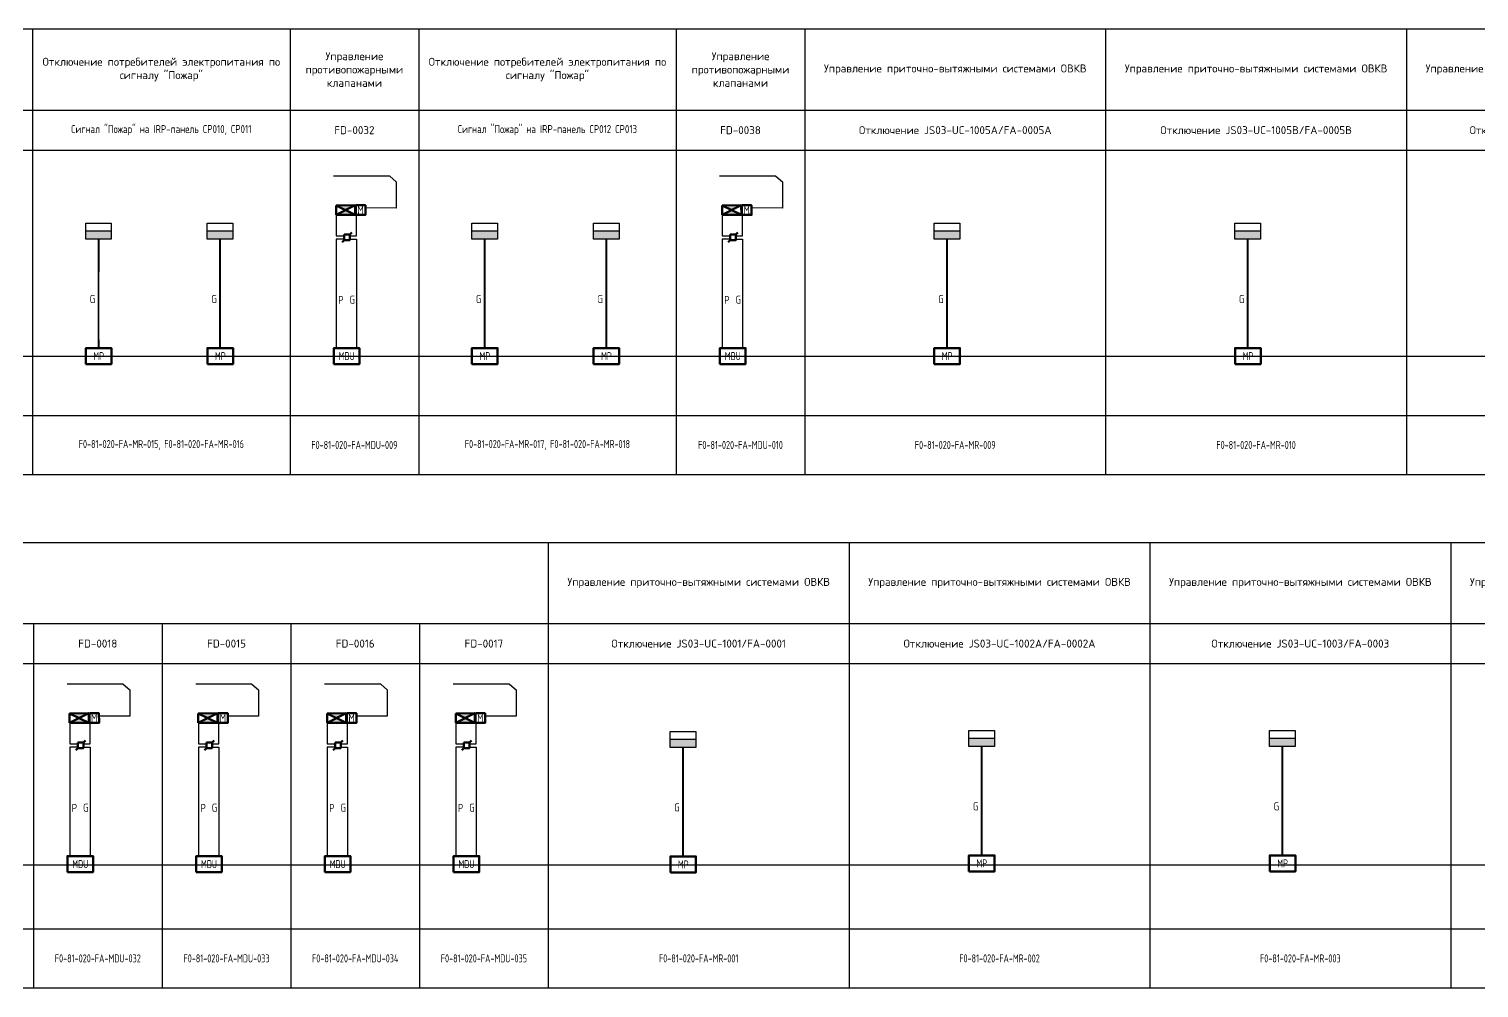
# Model space of a CAD drawing. Header units: millimetres. Extents: x 127230 to 906013, y -355313 to -209225.
# Drawn here: x 622697 to 668006, y -268161 to -238207 of the extents above; entities that cross this region are included whole.
import ezdxf
from ezdxf.enums import TextEntityAlignment as Align

# ---------------------------------------------------------------- set-up
doc = ezdxf.new("R2018")
doc.units = ezdxf.units.MM
doc.linetypes.add('Cплошная', pattern=[0])
for name, color, linetype, lineweight in [('14', 250, 'Continuous', 0), ('АТ_ПС_ИП_025', 1, 'Continuous', 25), ('АТ_ПС_ППКП_025', 5, 'Continuous', 25), ('АТ_ПС_Текст_025', 7, 'Continuous', 25), ('АТ_ПС_Трасса_100', 1, 'Continuous', 100)]:
    doc.layers.add(name, color=color, linetype=linetype, lineweight=lineweight)
doc.layers.add('ПС2', color=230, linetype='Continuous')
doc.styles.add('GLE_OASR_TextStyle', font='GOST2304A.ttf')
doc.styles.get("Standard").update_dxf_attribs({"font": 'gost_0.ttf'})
doc.styles.add('ГОСТ 2.304', font='CS_Gost2304.shx', dxfattribs={"width": 0.8})
doc.styles.add('Текст Т', font='isocpeur.ttf')

# ---------------------------------------------------------------- blocks, each defined once
blk = doc.blocks.new('*T90')
at = {"color": 7, "linetype": 'ByBlock', "transparency": 16777216}
for p, q in [((0, 0), (182448, 0)), ((0, 0), (0, -13917)), ((12084, 0), (12084, -13917)), ((16106, 0), (16106, -13917)), ((48279, 0), (48279, -3786)), ((56323, 0), (56323, -13917)), ((60344, 0), (60344, -13917)), ((68388, 0), (68388, -13917)), ((72409, 0), (72409, -13917)), ((81809, 0), (81809, -13917)), ((91209, 0), (91209, -13917)), ((100609, 0), (100609, -13917)), ((144848, 0), (144848, -13917)), ((154248, 0), (154248, -13917)), ((163648, 0), (163648, -13917)), ((173048, 0), (173048, -13917)), ((182448, 0), (182448, -13917)), ((0, -2533), (12084, -2533)), ((16106, -2533), (182448, -2533)), ((20128, -2533), (20128, -13917)), ((24149, -2533), (24149, -13917)), ((28171, -2533), (28171, -13917)), ((32193, -2533), (32193, -13917)), ((36214, -2533), (36214, -13917)), ((40236, -2533), (40236, -13917)), ((44258, -2533), (44258, -13917)), ((104631, -2533), (104631, -13917)), ((108653, -2533), (108653, -13917)), ((112674, -2533), (112674, -13917)), ((116696, -2533), (116696, -13917)), ((120718, -2533), (120718, -13917)), ((124739, -2533), (124739, -13917)), ((128761, -2533), (128761, -13917)), ((132783, -2533), (132783, -13917)), ((136804, -2533), (136804, -13917)), ((140826, -2533), (140826, -13917)), ((0, -3786), (48279, -3786)), ((56323, -3786), (60344, -3786)), ((68388, -3786), (182448, -3786)), ((0, -12069), (182448, -12069)), ((48279, -12069), (48279, -13917)), ((0, -13917), (182448, -13917))]:
    blk.add_line(p, q, dxfattribs=at)
at = {"color": 0, "linetype": 'ByBlock', "lineweight": -2, "transparency": 16777216}
for p, q in [((48279, -3786), (56323, -3786)), ((48279, -3786), (48279, -12069)), ((60344, -3786), (68388, -3786))]:
    blk.add_line(p, q, dxfattribs=at)
at = {"color": 7, "transparency": 16777216, "char_height": 250, "attachment_point": 5}
for s, insert, width, style in [('Отключение потребителей электропитания по сигналу "Пожар"', (52301, -1266), 8042.13, 'Текст Т'), ('Управление противопожарными клапанами', (58334, -1266), 4020.47, 'Текст Т'), ('Отключение потребителей электропитания по сигналу "Пожар"', (64366, -1266), 8042.13, 'Текст Т'), ('Управление противопожарными клапанами', (70399, -1266), 4020.47, 'Текст Т'), ('Управление противопожарными клапанами', (32193, -1266), 32172.13, 'Текст Т'), ('Управление приточно-вытяжными системами ОВКВ', (77109, -1266), 9398.8, 'Текст Т'), ('Управление приточно-вытяжными системами ОВКВ', (86509, -1266), 9398.8, 'Текст Т'), ('Управление приточно-вытяжными системами ОВКВ', (95909, -1266), 9398.8, 'Текст Т'), ('Управление противопожарными клапанами', (122729, -1266), 44237.13, 'Текст Т'), ('Управление приточно-вытяжными системами ОВКВ', (149548, -1266), 9398.8, 'Текст Т'), ('Управление приточно-вытяжными системами ОВКВ', (158948, -1266), 9398.8, 'Текст Т'), ('Управление приточно-вытяжными системами ОВКВ', (168348, -1266), 9398.8, 'Текст Т'), ('Управление приточно-вытяжными системами ОВКВ', (177748, -1266), 9398.8, 'Текст Т'), ('Аппаратная пом.137', (6042, -3160), 12083.14, 'Текст Т'), ('FD-0059', (18117, -3160), 4020.47, 'Текст Т'), ('FD-0027', (22139, -3160), 4020.47, 'Текст Т'), ('FD-0034', (26160, -3160), 4020.47, 'Текст Т'), ('FD-0028', (30182, -3160), 4020.47, 'Текст Т'), ('FD-0030', (34204, -3160), 4020.47, 'Текст Т'), ('FD-0062', (46269, -3160), 4020.47, 'Текст Т'), ('{\\fGOST type A|b0|i0|c204|p34;\\W1.001;\\C0;Сигнал "Пожар" на IRP-панель СР010, СР011}', (52301, -3160), 8042.13, 'Текст Т'), ('{\\fGOST type A|b0|i0|c204|p34;\\W1.001;\\C0;Сигнал "Пожар" на IRP-панель СР012 СР013}', (64366, -3160), 8042.13, 'Текст Т'), ('FD-0038', (70399, -3160), 4020.47, 'Текст Т'), ('Отключение JS03-UC-1005А/FA-0005А', (77109, -3160), 9398.8, 'Текст Т'), ('Отключение JS03-UC-1005В/FA-0005В', (86509, -3160), 9398.8, 'Текст Т'), ('Отключение JS03-UC-1010/FA-0010', (95909, -3160), 9398.8, 'Текст Т'), ('FD-0065', (106642, -3160), 4020.47, 'Текст Т'), ('FD-0029', (122729, -3160), 4020.47, 'Текст Т'), ('FD-0033', (126750, -3160), 4020.47, 'Текст Т'), ('FD-0046', (130772, -3160), 4020.47, 'Текст Т'), ('FD-0053', (134794, -3160), 4020.47, 'Текст Т'), ('FD-0054', (138815, -3160), 4020.47, 'Текст Т'), ('FD-0055', (142837, -3160), 4020.47, 'Текст Т'), ('Отключение JS03-UC-1004А/FA-0004А', (149548, -3160), 9398.8, 'Текст Т'), ('Отключение JS03-UC-1004В/FA-0004В', (158948, -3160), 9398.8, 'Текст Т'), ('Отключение JS03-UC-1009/FA-0009', (168348, -3160), 9398.8, 'Текст Т'), ('Отключение JS03-UC-1011/FA-0011', (177748, -3160), 9398.8, 'Текст Т'), ('F0-81-020-FA-SIB-001', (14095, -12993), 4020.47, 'ГОСТ 2.304'), ('F0-81-020-FA-MDU-001', (18117, -12993), 4020.47, 'ГОСТ 2.304'), ('F0-81-020-FA-MDU-002', (22139, -12993), 4020.47, 'ГОСТ 2.304'), ('F0-81-020-FA-MDU-003', (26160, -12993), 4020.47, 'ГОСТ 2.304'), ('F0-81-020-FA-MDU-004', (30182, -12993), 4020.47, 'ГОСТ 2.304'), ('F0-81-020-FA-MDU-005', (34204, -12993), 4020.47, 'ГОСТ 2.304'), ('F0-81-020-FA-MDU-006', (38225, -12993), 4020.47, 'ГОСТ 2.304'), ('F0-81-020-FA-MDU-007', (42247, -12993), 4020.47, 'ГОСТ 2.304'), ('F0-81-020-FA-MDU-008', (46269, -12993), 4020.47, 'ГОСТ 2.304'), ('F0-81-020-FA-MR-015, F0-81-020-FA-MR-016', (52301, -12993), 8042.13, 'ГОСТ 2.304'), ('F0-81-020-FA-MDU-009', (58334, -12993), 4020.47, 'ГОСТ 2.304'), ('F0-81-020-FA-MR-017, F0-81-020-FA-MR-018', (64366, -12993), 8042.13, 'ГОСТ 2.304'), ('F0-81-020-FA-MDU-010', (70399, -12993), 4020.47, 'ГОСТ 2.304'), ('F0-81-020-FA-MR-009', (77109, -12993), 9398.8, 'ГОСТ 2.304'), ('F0-81-020-FA-MR-010', (86509, -12993), 9398.8, 'ГОСТ 2.304'), ('F0-81-020-FA-MR-011', (95909, -12993), 9398.8, 'ГОСТ 2.304'), ('F0-81-020-FA-MDU-011', (102620, -12993), 4020.47, 'ГОСТ 2.304'), ('F0-81-020-FA-MDU-012', (106642, -12993), 4020.47, 'ГОСТ 2.304'), ('F0-81-020-FA-MDU-013', (110664, -12993), 4020.47, 'ГОСТ 2.304'), ('F0-81-020-FA-MDU-014', (114685, -12993), 4020.47, 'ГОСТ 2.304'), ('F0-81-020-FA-MDU-015', (118707, -12993), 4020.47, 'ГОСТ 2.304'), ('F0-81-020-FA-MDU-016', (122729, -12993), 4020.47, 'ГОСТ 2.304'), ('F0-81-020-FA-MDU-017', (126750, -12993), 4020.47, 'ГОСТ 2.304'), ('F0-81-020-FA-MDU-018', (130772, -12993), 4020.47, 'ГОСТ 2.304'), ('F0-81-020-FA-MDU-019', (134794, -12993), 4020.47, 'ГОСТ 2.304'), ('F0-81-020-FA-MDU-020', (138815, -12993), 4020.47, 'ГОСТ 2.304'), ('F0-81-020-FA-MDU-021', (142837, -12993), 4020.47, 'ГОСТ 2.304'), ('F0-81-020-FA-MR-005', (149548, -12993), 9398.8, 'ГОСТ 2.304'), ('F0-81-020-FA-MR-006', (158948, -12993), 9398.8, 'ГОСТ 2.304'), ('F0-81-020-FA-MR-007', (168348, -12993), 9398.8, 'ГОСТ 2.304'), ('F0-81-020-FA-MR-008', (177748, -12993), 9398.8, 'ГОСТ 2.304')]:
    blk.add_mtext(s, dxfattribs=dict(at, insert=insert, width=width, style=style))
at = {"color": 0, "transparency": 16777216, "char_height": 250, "attachment_point": 5}
for s, insert, width in [('Контроллер системы пожарной автоматики', (6042, -1266), 12083.14), ('{\\fISOCPEUR|b0|i0|c204|p34;\\T0.95;\\C7;Отключение систем ОВКВ}', (14095, -1893), 4020.47)]:
    blk.add_mtext(s, dxfattribs=dict(at, insert=insert, width=width))
at = {"transparency": 16777216, "char_height": 250, "width": 4020.47, "attachment_point": 5, "style": 'Текст Т'}
for s, insert in [('FD-0063', (38225, -3160)), ('FD-0060', (42247, -3160)), ('FD-0032', (58334, -3160)), ('FD-0037', (102620, -3160)), ('FD-0066', (110664, -3160)), ('FD-0079', (114685, -3160)), ('FD-0078', (118707, -3160))]:
    blk.add_mtext(s, dxfattribs=dict(at, insert=insert))
blk = doc.blocks.new('*U53')
at = {"color": 0, "lineweight": 30, "width": 1.001, "flags": 104}
blk.add_attdef('ТЕКСТ1', text='', height=2.5, dxfattribs=at).set_placement((0.55, 3.27), align=Align.TOP_LEFT)
at = {"color": 0, "lineweight": 0}
blk.add_wipeout([(0, 4.3), (16.02, 4.3), (16.02, 0), (0, 0)], dxfattribs=at)
blk = doc.blocks.new('*U54')
at = {"color": 0, "lineweight": 30, "width": 1.001, "flags": 104}
blk.add_attdef('ТЕКСТ1', text='', height=2.5, dxfattribs=at).set_placement((0.55, 3.27), align=Align.TOP_LEFT)
at = {"color": 0, "lineweight": 0}
blk.add_wipeout([(0, 4.3), (21.07, 4.3), (21.07, 0), (0, 0)], dxfattribs=at)
blk = doc.blocks.new('*U49')
at = {"linetype": 'Continuous', "lineweight": 25}
blk.add_wipeout([(-1.5, -1.5), (-1.5, 1.5), (1.5, 1.5), (1.5, -1.5)], dxfattribs=at)
at = {"color": 0, "linetype": 'Continuous', "lineweight": -2}
for p, q in [((1.5, 1.5), (2.63, 2.63)), ((-1.5, -1.5), (-2.63, -2.63))]:
    blk.add_line(p, q, dxfattribs=at)
blk.add_lwpolyline([(-1.5, 1.5), (1.5, 1.5), (1.5, -1.5), (-1.5, -1.5)], close=True, dxfattribs=at)
blk = doc.blocks.new('*U52')
at = {"linetype": 'Continuous', "lineweight": -2}
h = blk.add_hatch(color=0, dxfattribs=at)
h.dxf.hatch_style = 1
h.paths.add_polyline_path([(-6, 2.97), (-2.98, 1.48), (0, 2.97)])
h.paths.add_polyline_path([(-2.98, 1.48), (-6, -0.03), (0, -0.03), (0, 0)])
at = {"color": 0, "linetype": 'Continuous', "lineweight": -2}
for p, q in [((-6, -0.03), (-6, 2.97)), ((0, 2.97), (-6, 2.97)), ((-6, 2.97), (0, 0)), ((-6, -0.03), (0, 2.97)), ((0, -0.03), (0, 2.97)), ((0, 1.47), (0.18, 1.47)), ((-6, -0.03), (0, -0.03))]:
    blk.add_line(p, q, dxfattribs=at)
blk.add_lwpolyline([(0.18, 2.97), (3.18, 2.97), (3.18, -0.03), (0.18, -0.03)], close=True, dxfattribs=at)
at = {"color": 0, "linetype": 'Continuous', "lineweight": -2, "style": 'GLE_OASR_TextStyle'}
blk.add_text('М', height=2.5, dxfattribs=at).set_placement((1.68, 1.47), align=Align.MIDDLE_CENTER)
blk = doc.blocks.new('*U51')
at = {"color": 0, "linetype": 'Continuous', "lineweight": -2}
blk.add_lwpolyline([(-8, -0.03), (0, -0.03), (0, 4.97), (-8, 4.97)], close=True, dxfattribs=at)
at = {"color": 0, "linetype": 'Continuous', "lineweight": -2, "style": 'ГОСТ 2.304', "width": 0.8, "flags": 4}
blk.add_attdef('НАДПИСЬ', text='', height=2.5, dxfattribs=at).set_placement((-4, 2.47), align=Align.MIDDLE_CENTER)
blk = doc.blocks.new('*U50')
at = {"color": 0, "lineweight": 0}
blk.add_wipeout([(-2.08, 6.13), (-19.65, 6.12), (-19.65, 1.83), (-2.08, 1.83)], dxfattribs=at)
at = {"color": 0, "linetype": 'Cплошная', "lineweight": 25}
for q in [(-19.65, 1.83), (0, 0)]:
    blk.add_line((-2.08, 1.83), q, dxfattribs=at)
at = {"color": 0, "lineweight": 30, "flags": 104}
blk.add_attdef('ТЕКСТ1', text='', height=2.5, dxfattribs=at).set_placement((-2.99, 5.1), align=Align.TOP_RIGHT)
blk = doc.blocks.new('*U59')
at = {"color": 0, "linetype": 'Continuous', "lineweight": -2}
blk.add_lwpolyline([(-8, -0.03), (0, -0.03), (0, 4.97), (-8, 4.97)], close=True, dxfattribs=at)
at = {"color": 0, "linetype": 'Continuous', "lineweight": -2, "style": 'ГОСТ 2.304', "width": 0.8, "flags": 4}
blk.add_attdef('НАДПИСЬ', text='', height=2.5, dxfattribs=at).set_placement((-4, 2.47), align=Align.MIDDLE_CENTER)
blk = doc.blocks.new('*U61')
at = {"linetype": 'Continuous', "lineweight": -2, "ltscale": 100}
h = blk.add_hatch(color=0, dxfattribs=at)
h.dxf.hatch_style = 1
h.paths.add_polyline_path([(0, 0), (0, 2.5), (-8, 2.5), (-8, 0)])
at = {"color": 0, "linetype": 'Continuous', "lineweight": -2, "ltscale": 100}
blk.add_line((0, 2.5), (-8, 2.5), dxfattribs=at)
at = {"color": 0, "linetype": 'Continuous', "lineweight": -2}
blk.add_lwpolyline([(-8, 0), (-8, 5), (0, 5), (0, 0)], close=True, dxfattribs=at)
blk = doc.blocks.new('*T92')
at = {"color": 7, "linetype": 'ByBlock', "transparency": 16777216}
for p, q in [((0, 0), (178407, 0)), ((0, 0), (0, -13917)), ((60325, 0), (60325, -13917)), ((69725, 0), (69725, -13917)), ((79125, 0), (79125, -13917)), ((88525, 0), (88525, -13917)), ((97925, 0), (97925, -13917)), ((143520, 0), (143520, -13917)), ((151563, 0), (151563, -13917)), ((160963, 0), (160963, -13917)), ((170363, 0), (170363, -13917)), ((178407, 0), (178407, -13917)), ((0, -2533), (178407, -2533)), ((4022, -2533), (4022, -13917)), ((8043, -2533), (8043, -13917)), ((12065, -2533), (12065, -13917)), ((16087, -2533), (16087, -13917)), ((20108, -2533), (20108, -13917)), ((24130, -2533), (24130, -13917)), ((28152, -2533), (28152, -13917)), ((32173, -2533), (32173, -13917)), ((36195, -2533), (36195, -13917)), ((40217, -2533), (40217, -13917)), ((44238, -2533), (44238, -13917)), ((48260, -2533), (48260, -13917)), ((52282, -2533), (52282, -13917)), ((56303, -2533), (56303, -13917)), ((101947, -2533), (101947, -13917)), ((105968, -2533), (105968, -13917)), ((109990, -2533), (109990, -13917)), ((114012, -2533), (114012, -13917)), ((118033, -2533), (118033, -13917)), ((122055, -2533), (122055, -13917)), ((126077, -2533), (126077, -13917)), ((130098, -2533), (130098, -13917)), ((134120, -2533), (134120, -13917)), ((147542, -2533), (147542, -13917)), ((174385, -2533), (174385, -13917)), ((0, -3786), (178407, -3786)), ((0, -12069), (178407, -12069)), ((0, -13917), (178407, -13917))]:
    blk.add_line(p, q, dxfattribs=at)
at = {"color": 0, "linetype": 'ByBlock', "lineweight": -2, "transparency": 16777216}
blk.add_line((134120, 0), (134120, -2533), dxfattribs=at)
at = {"color": 7, "transparency": 16777216, "char_height": 250, "attachment_point": 5}
for s, insert, width, style in [('Управление противопожарными клапанами', (30162, -1266), 60323.8, 'Текст Т'), ('Управление приточно-вытяжными системами ОВКВ', (65025, -1266), 9398.8, 'Текст Т'), ('Управление приточно-вытяжными системами ОВКВ', (74425, -1266), 9398.8, 'Текст Т'), ('Управление приточно-вытяжными системами ОВКВ', (83825, -1266), 9398.8, 'Текст Т'), ('Управление приточно-вытяжными системами ОВКВ', (93225, -1266), 9398.8, 'Текст Т'), ('Управление приточно-вытяжными системами ОВКВ', (138820, -1266), 9398.8, 'Текст Т'), ('Управление приточно-вытяжными системами ОВКВ', (156263, -1266), 9398.8, 'Текст Т'), ('Управление приточно-вытяжными системами ОВКВ', (165663, -1266), 9398.8, 'Текст Т'), ('FD-0048', (2011, -3160), 4020.47, 'Текст Т'), ('FD-0049', (6032, -3160), 4020.47, 'Текст Т'), ('FD-0044', (10054, -3160), 4020.47, 'Текст Т'), ('FD-0051', (14076, -3160), 4020.47, 'Текст Т'), ('FD-0052', (18097, -3160), 4020.47, 'Текст Т'), ('FD-0042', (22119, -3160), 4020.47, 'Текст Т'), ('FD-0043', (26141, -3160), 4020.47, 'Текст Т'), ('FD-0011', (30162, -3160), 4020.47, 'Текст Т'), ('FD-0007', (34184, -3160), 4020.47, 'Текст Т'), ('FD-0009', (38206, -3160), 4020.47, 'Текст Т'), ('FD-0010', (42227, -3160), 4020.47, 'Текст Т'), ('FD-0018', (46249, -3160), 4020.47, 'Текст Т'), ('FD-0015', (50271, -3160), 4020.47, 'Текст Т'), ('FD-0016', (54292, -3160), 4020.47, 'Текст Т'), ('FD-0017', (58314, -3160), 4020.47, 'Текст Т'), ('Отключение JS03-UC-1001/FA-0001', (65025, -3160), 9398.8, 'Текст Т'), ('Отключение JS03-UC-1002А/FA-0002А', (74425, -3160), 9398.8, 'Текст Т'), ('Отключение JS03-UC-1003/FA-0003', (83825, -3160), 9398.8, 'Текст Т'), ('Отключение JS03-UC-1007/FA-0007', (93225, -3160), 9398.8, 'Текст Т'), ('FD-0019', (99936, -3160), 4020.47, 'Текст Т'), ('FD-0020', (103957, -3160), 4020.47, 'Текст Т'), ('FD-0021', (107979, -3160), 4020.47, 'Текст Т'), ('FD-0002', (112001, -3160), 4020.47, 'Текст Т'), ('FD-0005', (116022, -3160), 4020.47, 'Текст Т'), ('FD-0017', (120044, -3160), 4020.47, 'Текст Т'), ('FD-0056', (124066, -3160), 4020.47, 'Текст Т'), ('FD-0067', (128087, -3160), 4020.47, 'Текст Т'), ('FD-0006', (132109, -3160), 4020.47, 'Текст Т'), ('Отключение JS03-UC-1012/FA-0012', (138820, -3160), 9398.8, 'Текст Т'), ('FD-0013', (145531, -3160), 4020.47, 'Текст Т'), ('FD-0072', (149552, -3160), 4020.47, 'Текст Т'), ('Отключение JS03-UC-1006/FA-0002В', (156263, -3160), 9398.8, 'Текст Т'), ('Отключение JS03-UC-1008/FA-0008', (165663, -3160), 9398.8, 'Текст Т'), ('FD-0014', (172374, -3160), 4020.47, 'Текст Т'), ('FD-0012', (176396, -3160), 4020.47, 'Текст Т'), ('F0-81-020-FA-MDU-022', (2011, -12993), 4020.47, 'ГОСТ 2.304'), ('F0-81-020-FA-MDU-023', (6032, -12993), 4020.47, 'ГОСТ 2.304'), ('F0-81-020-FA-MDU-024', (10054, -12993), 4020.47, 'ГОСТ 2.304'), ('F0-81-020-FA-MDU-025', (14076, -12993), 4020.47, 'ГОСТ 2.304'), ('F0-81-020-FA-MDU-026', (18097, -12993), 4020.47, 'ГОСТ 2.304'), ('F0-81-020-FA-MDU-027', (22119, -12993), 4020.47, 'ГОСТ 2.304'), ('F0-81-020-FA-MDU-028', (26141, -12993), 4020.47, 'ГОСТ 2.304'), ('F0-81-020-FA-MDU-049', (30162, -12993), 4020.47, 'ГОСТ 2.304'), ('F0-81-020-FA-MDU-029', (34184, -12993), 4020.47, 'ГОСТ 2.304'), ('F0-81-020-FA-MDU-030', (38206, -12993), 4020.47, 'ГОСТ 2.304'), ('F0-81-020-FA-MDU-031', (42227, -12993), 4020.47, 'ГОСТ 2.304'), ('F0-81-020-FA-MDU-032', (46249, -12993), 4020.47, 'ГОСТ 2.304'), ('F0-81-020-FA-MDU-033', (50271, -12993), 4020.47, 'ГОСТ 2.304'), ('F0-81-020-FA-MDU-034', (54292, -12993), 4020.47, 'ГОСТ 2.304'), ('F0-81-020-FA-MDU-035', (58314, -12993), 4020.47, 'ГОСТ 2.304'), ('F0-81-020-FA-MR-001', (65025, -12993), 9398.8, 'ГОСТ 2.304'), ('F0-81-020-FA-MR-002', (74425, -12993), 9398.8, 'ГОСТ 2.304'), ('F0-81-020-FA-MR-003', (83825, -12993), 9398.8, 'ГОСТ 2.304'), ('F0-81-020-FA-MR-004', (93225, -12993), 9398.8, 'ГОСТ 2.304'), ('F0-81-020-FA-MDU-036', (99936, -12993), 4020.47, 'ГОСТ 2.304'), ('F0-81-020-FA-MDU-037', (103957, -12993), 4020.47, 'ГОСТ 2.304'), ('F0-81-020-FA-MDU-038', (107979, -12993), 4020.47, 'ГОСТ 2.304'), ('F0-81-020-FA-MDU-039', (112001, -12993), 4020.47, 'ГОСТ 2.304'), ('F0-81-020-FA-MDU-040', (116022, -12993), 4020.47, 'ГОСТ 2.304'), ('F0-81-020-FA-MDU-041', (120044, -12993), 4020.47, 'ГОСТ 2.304'), ('F0-81-020-FA-MDU-042', (124066, -12993), 4020.47, 'ГОСТ 2.304'), ('F0-81-020-FA-MDU-043', (128087, -12993), 4020.47, 'ГОСТ 2.304'), ('F0-81-020-FA-MDU-044', (132109, -12993), 4020.47, 'ГОСТ 2.304'), ('F0-81-020-FA-MR-014', (138820, -12993), 9398.8, 'ГОСТ 2.304'), ('F0-81-020-FA-MDU-045', (145531, -12993), 4020.47, 'ГОСТ 2.304'), ('F0-81-020-FA-MDU-046', (149552, -12993), 4020.47, 'ГОСТ 2.304'), ('F0-81-020-FA-MR-012', (156263, -12993), 9398.8, 'ГОСТ 2.304'), ('F0-81-020-FA-MR-013', (165663, -12993), 9398.8, 'ГОСТ 2.304'), ('F0-81-020-FA-MDU-047', (172374, -12993), 4020.47, 'ГОСТ 2.304'), ('F0-81-020-FA-MDU-048', (176396, -12993), 4020.47, 'ГОСТ 2.304')]:
    blk.add_mtext(s, dxfattribs=dict(at, insert=insert, width=width, style=style))
at = {"color": 0, "transparency": 16777216, "char_height": 250, "attachment_point": 5, "style": 'Текст Т'}
for insert, width in [((116022, -1266), 36193.8), ((147542, -1266), 8042.13), ((174385, -1266), 8042.13)]:
    blk.add_mtext('{\\C7;Управление противопожарными клапанами}', dxfattribs=dict(at, insert=insert, width=width))

msp = doc.modelspace()

# ---------------------------------------------------------------- linework, layer by layer
at = {"layer": '14', "color": 6, "lineweight": 25}
for points in [[(632295, -244015), (632295, -244665), (632547, -244665)], [(644360, -244015), (644360, -244665), (644612, -244665)], [(623971, -259884), (623971, -260534), (624223, -260534)], [(627993, -259884), (627993, -260534), (628245, -260534)], [(632014, -259884), (632014, -260534), (632266, -260534)], [(636036, -259884), (636036, -260534), (636288, -260534)]]:
    msp.add_lwpolyline(points, dxfattribs=at)
at = {"layer": 'АТ_ПС_Трасса_100', "color": 92, "lineweight": 25, "ltscale": 100}
for points in [[(632720, -244665), (632928, -244665), (632928, -244016)], [(644785, -244665), (644993, -244665), (644993, -244016)], [(632720, -244772), (632928, -244772), (632928, -248174)], [(644785, -244772), (644993, -244772), (644993, -248174)], [(624396, -260534), (624604, -260534), (624604, -259885)], [(628417, -260534), (628625, -260534), (628625, -259885)], [(632439, -260534), (632647, -260534), (632647, -259885)], [(636461, -260534), (636669, -260534), (636669, -259885)], [(624396, -260640), (624604, -260640), (624604, -264042)], [(628417, -260640), (628625, -260640), (628625, -264042)], [(632439, -260640), (632647, -260640), (632647, -264042)], [(636461, -260640), (636669, -260640), (636669, -264042)]]:
    msp.add_lwpolyline(points, dxfattribs=at)
at = {"layer": 'АТ_ПС_Трасса_100', "color": 6, "lineweight": 25, "ltscale": 100}
for points in [[(632547, -244772), (632295, -244772), (632295, -248174)], [(644612, -244772), (644360, -244772), (644360, -248174)], [(624223, -260640), (623971, -260640), (623971, -264042)], [(628245, -260640), (627993, -260640), (627993, -264042)], [(632266, -260640), (632014, -260640), (632014, -264042)], [(636288, -260640), (636036, -260640), (636036, -264042)]]:
    msp.add_lwpolyline(points, dxfattribs=at)

# ---------------------------------------------------------------- block references
for name, p in [('*T90', (574531, -238207)), ('*T92', (578598, -254244))]:
    msp.add_blockref(name, p)
at = {"layer": 'ПС2', "color": 5, "lineweight": 50, "transparency": 33554687, "xscale": 100, "yscale": 100, "zscale": 100, "rotation": 0.1250381865928775}
for p in [(632891, -244011), (644956, -244011), (624567, -259879), (628588, -259879), (632610, -259879), (636632, -259879)]:
    msp.add_blockref('*U52', p, dxfattribs=at)

# ---------------------------------------------------------------- texts
at = {"layer": 'АТ_ПС_Текст_025', "char_height": 250, "attachment_point": 5, "style": 'GLE_OASR_TextStyle'}
for s, insert in [('G', (624681, -246642)), ('G', (628481, -246642)), ('P', (632441, -246669)), ('G', (632797, -246661)), ('G', (636746, -246642)), ('G', (640546, -246642)), ('P', (644506, -246669)), ('G', (644862, -246661)), ('G', (651192, -246642)), ('G', (660592, -246642)), ('P', (624117, -262538)), ('G', (624473, -262529)), ('P', (628139, -262538)), ('G', (628494, -262529)), ('P', (632161, -262538)), ('G', (632516, -262529)), ('P', (636182, -262538)), ('G', (636538, -262529)), ('G', (642946, -262520)), ('G', (652275, -262487)), ('G', (661675, -262487))]:
    msp.add_mtext_dynamic_manual_height_columns(s, width=1237.88, gutter_width=12.5, heights=[0], dxfattribs=dict(at, insert=insert))

# ---------------------------------------------------------------- next in the draw order: block references
at = {"layer": 'АТ_ПС_Текст_025', "linetype": 'Continuous'}
ref = msp.add_blockref('*U50', (634175, -242983), dxfattribs=dict(at, xscale=100, yscale=100, zscale=100))
lines = msp.add_mtext('230 В AC*** ', dxfattribs={"layer": '0', "color": 0, "insert": (633876, -242473), "char_height": 2.5, "attachment_point": 1})
ref.add_attrib('ТЕКСТ1', '', (633876, -242473), dxfattribs={"flags": 104}).embed_mtext(lines)
ref = msp.add_blockref('*U50', (646240, -242983), dxfattribs=dict(at, xscale=100, yscale=100, zscale=100))
lines = msp.add_mtext('230 В AC*** ', dxfattribs={"layer": '0', "color": 0, "insert": (645941, -242473), "char_height": 2.5, "attachment_point": 1})
ref.add_attrib('ТЕКСТ1', '', (645941, -242473), dxfattribs={"flags": 104}).embed_mtext(lines)
at = {"layer": 'АТ_ПС_Текст_025', "transparency": 33554636}
ref = msp.add_blockref('*U53', (632986, -244840), dxfattribs=dict(at, xscale=99.99980000000001, yscale=99.99980000000001, zscale=99.99980000000001))
lines = msp.add_mtext('\\W1.0010;*FA-XK-009', dxfattribs={"layer": '0', "color": 0, "insert": (633041, -244513), "char_height": 2.5, "attachment_point": 1})
ref.add_attrib('ТЕКСТ1', '', (633041, -244513), dxfattribs={"flags": 104}).embed_mtext(lines)
ref = msp.add_blockref('*U53', (645051, -244840), dxfattribs=dict(at, xscale=99.99980000000001, yscale=99.99980000000001, zscale=99.99980000000001))
lines = msp.add_mtext('\\W1.0010;*FA-XK-010', dxfattribs={"layer": '0', "color": 0, "insert": (645106, -244513), "char_height": 2.5, "attachment_point": 1})
ref.add_attrib('ТЕКСТ1', '', (645106, -244513), dxfattribs={"flags": 104}).embed_mtext(lines)
at = {"layer": 'АТ_ПС_Текст_025', "transparency": 33554636, "xscale": 99.99980000000001, "yscale": 99.99980000000001, "zscale": 99.99980000000001, "rotation": 90.0000000004073}
for p in [(632179, -247403), (633445, -247403), (644244, -247403), (645510, -247403), (623855, -263271), (625121, -263271), (627877, -263271), (629142, -263271), (631899, -263271), (633164, -263271), (635920, -263271), (637186, -263271)]:
    msp.add_blockref('*U54', p, dxfattribs=at)
at = {"layer": 'АТ_ПС_Текст_025', "linetype": 'Continuous'}
ref = msp.add_blockref('*U50', (625851, -258852), dxfattribs=dict(at, xscale=100, yscale=100, zscale=100))
lines = msp.add_mtext('230 В AC*** ', dxfattribs={"layer": '0', "color": 0, "insert": (625552, -258342), "char_height": 2.5, "attachment_point": 1})
ref.add_attrib('ТЕКСТ1', '', (625552, -258342), dxfattribs={"flags": 104}).embed_mtext(lines)
ref = msp.add_blockref('*U50', (629873, -258852), dxfattribs=dict(at, xscale=100, yscale=100, zscale=100))
lines = msp.add_mtext('230 В AC*** ', dxfattribs={"layer": '0', "color": 0, "insert": (629574, -258342), "char_height": 2.5, "attachment_point": 1})
ref.add_attrib('ТЕКСТ1', '', (629574, -258342), dxfattribs={"flags": 104}).embed_mtext(lines)
ref = msp.add_blockref('*U50', (633894, -258852), dxfattribs=dict(at, xscale=100, yscale=100, zscale=100))
lines = msp.add_mtext('230 В AC*** ', dxfattribs={"layer": '0', "color": 0, "insert": (633595, -258342), "char_height": 2.5, "attachment_point": 1})
ref.add_attrib('ТЕКСТ1', '', (633595, -258342), dxfattribs={"flags": 104}).embed_mtext(lines)
ref = msp.add_blockref('*U50', (637916, -258852), dxfattribs=dict(at, xscale=100, yscale=100, zscale=100))
lines = msp.add_mtext('230 В AC*** ', dxfattribs={"layer": '0', "color": 0, "insert": (637617, -258342), "char_height": 2.5, "attachment_point": 1})
ref.add_attrib('ТЕКСТ1', '', (637617, -258342), dxfattribs={"flags": 104}).embed_mtext(lines)
at = {"layer": 'АТ_ПС_Текст_025', "transparency": 33554636}
ref = msp.add_blockref('*U53', (624662, -260709), dxfattribs=dict(at, xscale=99.99980000000001, yscale=99.99980000000001, zscale=99.99980000000001))
lines = msp.add_mtext('\\W1.0010;*FA-XK-032', dxfattribs={"layer": '0', "color": 0, "insert": (624717, -260381), "char_height": 2.5, "attachment_point": 1})
ref.add_attrib('ТЕКСТ1', '', (624717, -260381), dxfattribs={"flags": 104}).embed_mtext(lines)
ref = msp.add_blockref('*U53', (628684, -260709), dxfattribs=dict(at, xscale=99.99980000000001, yscale=99.99980000000001, zscale=99.99980000000001))
lines = msp.add_mtext('\\W1.0010;*FA-XK-033', dxfattribs={"layer": '0', "color": 0, "insert": (628738, -260381), "char_height": 2.5, "attachment_point": 1})
ref.add_attrib('ТЕКСТ1', '', (628738, -260381), dxfattribs={"flags": 104}).embed_mtext(lines)
ref = msp.add_blockref('*U53', (632706, -260709), dxfattribs=dict(at, xscale=99.99980000000001, yscale=99.99980000000001, zscale=99.99980000000001))
lines = msp.add_mtext('\\W1.0010;*FA-XK-034', dxfattribs={"layer": '0', "color": 0, "insert": (632760, -260381), "char_height": 2.5, "attachment_point": 1})
ref.add_attrib('ТЕКСТ1', '', (632760, -260381), dxfattribs={"flags": 104}).embed_mtext(lines)
ref = msp.add_blockref('*U53', (636727, -260709), dxfattribs=dict(at, xscale=99.99980000000001, yscale=99.99980000000001, zscale=99.99980000000001))
lines = msp.add_mtext('\\W1.0010;*FA-XK-035', dxfattribs={"layer": '0', "color": 0, "insert": (636782, -260381), "char_height": 2.5, "attachment_point": 1})
ref.add_attrib('ТЕКСТ1', '', (636782, -260381), dxfattribs={"flags": 104}).embed_mtext(lines)

# ---------------------------------------------------------------- next in the draw order: wipeouts: each hides what was drawn before it
at = {"lineweight": 25}
for points in [[(624474, -248174), (625274, -248174), (625274, -248674), (624474, -248674)], [(628274, -248174), (629074, -248174), (629074, -248674), (628274, -248674)], [(632224, -248174), (633024, -248174), (633024, -248674), (632224, -248674)], [(636539, -248174), (637339, -248174), (637339, -248674), (636539, -248674)], [(640339, -248174), (641139, -248174), (641139, -248674), (640339, -248674)], [(644289, -248174), (645089, -248174), (645089, -248674), (644289, -248674)], [(650985, -248174), (651785, -248174), (651785, -248674), (650985, -248674)], [(660385, -248174), (661185, -248174), (661185, -248674), (660385, -248674)], [(623900, -264042), (624700, -264042), (624700, -264542), (623900, -264542)], [(627922, -264042), (628722, -264042), (628722, -264542), (627922, -264542)], [(631943, -264042), (632743, -264042), (632743, -264542), (631943, -264542)], [(635965, -264042), (636765, -264042), (636765, -264542), (635965, -264542)], [(642740, -264052), (643540, -264052), (643540, -264552), (642740, -264552)], [(652068, -264019), (652868, -264019), (652868, -264519), (652068, -264519)], [(661468, -264019), (662268, -264019), (662268, -264519), (661468, -264519)]]:
    msp.add_wipeout(points, dxfattribs=at).dxf.layer = 'АТ_ПС_Трасса_100'

# ---------------------------------------------------------------- next in the draw order: linework, layer by layer
at = {"layer": '14', "color": 6, "lineweight": 25}
for points in [[(634175, -242983), (634175, -243802), (633208, -243797)], [(646240, -242983), (646240, -243802), (645273, -243797)], [(625851, -258852), (625851, -259671), (624884, -259666)], [(629873, -258852), (629873, -259671), (628906, -259666)], [(633894, -258852), (633894, -259671), (632928, -259666)], [(637916, -258852), (637916, -259671), (636949, -259666)]]:
    msp.add_lwpolyline(points, dxfattribs=at)
at = {"layer": 'АТ_ПС_Трасса_100', "color": 3, "linetype": 'Cплошная', "lineweight": 40, "transparency": 33554687}
for points in [[(624874, -248174), (624874, -244772)], [(628674, -248174), (628674, -244772)], [(636939, -248174), (636939, -244772)], [(640739, -248174), (640739, -244772)], [(651385, -248174), (651385, -244772)], [(660785, -248174), (660785, -244772)], [(643140, -264052), (643140, -260650)], [(652468, -264019), (652468, -260618)], [(661868, -264019), (661868, -260618)]]:
    msp.add_lwpolyline(points, dxfattribs=at)

# ---------------------------------------------------------------- next in the draw order: block references
at = {"layer": 'АТ_ПС_ИП_025', "lineweight": 50, "xscale": 57.51779866433964, "yscale": 57.51779866433964, "zscale": 57.51779866433964}
for p in [(632633, -244714), (644698, -244714), (624309, -260583), (628331, -260583), (632353, -260583), (636374, -260583)]:
    msp.add_blockref('*U49', p, dxfattribs=at)
at = {"layer": 'АТ_ПС_ИП_025', "lineweight": 50, "transparency": 33554687}
ref = msp.add_blockref('*U59', (625274, -248670), dxfattribs=dict(at, xscale=100, yscale=100, zscale=100))
ref.add_attrib('НАДПИСЬ', 'МР', dxfattribs={"layer": '0', "color": 0, "linetype": 'Continuous', "lineweight": -2, "height": 250, "style": 'ГОСТ 2.304', "width": 0.8}).set_placement((624874, -248424), align=Align.MIDDLE_CENTER)
ref = msp.add_blockref('*U59', (629073, -248670), dxfattribs=dict(at, xscale=100, yscale=100, zscale=100))
ref.add_attrib('НАДПИСЬ', 'МР', dxfattribs={"layer": '0', "color": 0, "linetype": 'Continuous', "lineweight": -2, "height": 250, "style": 'ГОСТ 2.304', "width": 0.8}).set_placement((628674, -248424), align=Align.MIDDLE_CENTER)
ref = msp.add_blockref('*U59', (637339, -248670), dxfattribs=dict(at, xscale=100, yscale=100, zscale=100))
ref.add_attrib('НАДПИСЬ', 'МР', dxfattribs={"layer": '0', "color": 0, "linetype": 'Continuous', "lineweight": -2, "height": 250, "style": 'ГОСТ 2.304', "width": 0.8}).set_placement((636939, -248424), align=Align.MIDDLE_CENTER)
ref = msp.add_blockref('*U59', (641138, -248670), dxfattribs=dict(at, xscale=100, yscale=100, zscale=100))
ref.add_attrib('НАДПИСЬ', 'МР', dxfattribs={"layer": '0', "color": 0, "linetype": 'Continuous', "lineweight": -2, "height": 250, "style": 'ГОСТ 2.304', "width": 0.8}).set_placement((640739, -248424), align=Align.MIDDLE_CENTER)
ref = msp.add_blockref('*U59', (651785, -248670), dxfattribs=dict(at, xscale=100, yscale=100, zscale=100))
ref.add_attrib('НАДПИСЬ', 'МР', dxfattribs={"layer": '0', "color": 0, "linetype": 'Continuous', "lineweight": -2, "height": 250, "style": 'ГОСТ 2.304', "width": 0.8}).set_placement((651385, -248424), align=Align.MIDDLE_CENTER)
ref = msp.add_blockref('*U59', (661185, -248670), dxfattribs=dict(at, xscale=100, yscale=100, zscale=100))
ref.add_attrib('НАДПИСЬ', 'МР', dxfattribs={"layer": '0', "color": 0, "linetype": 'Continuous', "lineweight": -2, "height": 250, "style": 'ГОСТ 2.304', "width": 0.8}).set_placement((660785, -248424), align=Align.MIDDLE_CENTER)
ref = msp.add_blockref('*U59', (643539, -264549), dxfattribs=dict(at, xscale=100, yscale=100, zscale=100))
ref.add_attrib('НАДПИСЬ', 'МР', dxfattribs={"layer": '0', "color": 0, "linetype": 'Continuous', "lineweight": -2, "height": 250, "style": 'ГОСТ 2.304', "width": 0.8}).set_placement((643140, -264302), align=Align.MIDDLE_CENTER)
ref = msp.add_blockref('*U59', (652868, -264516), dxfattribs=dict(at, xscale=100, yscale=100, zscale=100))
ref.add_attrib('НАДПИСЬ', 'МР', dxfattribs={"layer": '0', "color": 0, "linetype": 'Continuous', "lineweight": -2, "height": 250, "style": 'ГОСТ 2.304', "width": 0.8}).set_placement((652468, -264269), align=Align.MIDDLE_CENTER)
ref = msp.add_blockref('*U59', (662268, -264516), dxfattribs=dict(at, xscale=100, yscale=100, zscale=100))
ref.add_attrib('НАДПИСЬ', 'МР', dxfattribs={"layer": '0', "color": 0, "linetype": 'Continuous', "lineweight": -2, "height": 250, "style": 'ГОСТ 2.304', "width": 0.8}).set_placement((661868, -264269), align=Align.MIDDLE_CENTER)
at = {"layer": 'АТ_ПС_ППКП_025', "color": 1, "linetype": 'Continuous', "lineweight": 50}
ref = msp.add_blockref('*U51', (633024, -248670), dxfattribs=dict(at, xscale=100, yscale=100, zscale=100))
ref.add_attrib('НАДПИСЬ', 'MDU', dxfattribs={"layer": '0', "color": 0, "linetype": 'Continuous', "lineweight": -2, "height": 250, "style": 'ГОСТ 2.304', "width": 0.8}).set_placement((632624, -248424), align=Align.MIDDLE_CENTER)
ref = msp.add_blockref('*U51', (645089, -248670), dxfattribs=dict(at, xscale=100, yscale=100, zscale=100))
ref.add_attrib('НАДПИСЬ', 'MDU', dxfattribs={"layer": '0', "color": 0, "linetype": 'Continuous', "lineweight": -2, "height": 250, "style": 'ГОСТ 2.304', "width": 0.8}).set_placement((644689, -248424), align=Align.MIDDLE_CENTER)
ref = msp.add_blockref('*U51', (624700, -264539), dxfattribs=dict(at, xscale=100, yscale=100, zscale=100))
ref.add_attrib('НАДПИСЬ', 'MDU', dxfattribs={"layer": '0', "color": 0, "linetype": 'Continuous', "lineweight": -2, "height": 250, "style": 'ГОСТ 2.304', "width": 0.8}).set_placement((624300, -264292), align=Align.MIDDLE_CENTER)
ref = msp.add_blockref('*U51', (628721, -264539), dxfattribs=dict(at, xscale=100, yscale=100, zscale=100))
ref.add_attrib('НАДПИСЬ', 'MDU', dxfattribs={"layer": '0', "color": 0, "linetype": 'Continuous', "lineweight": -2, "height": 250, "style": 'ГОСТ 2.304', "width": 0.8}).set_placement((628322, -264292), align=Align.MIDDLE_CENTER)
ref = msp.add_blockref('*U51', (632743, -264539), dxfattribs=dict(at, xscale=100, yscale=100, zscale=100))
ref.add_attrib('НАДПИСЬ', 'MDU', dxfattribs={"layer": '0', "color": 0, "linetype": 'Continuous', "lineweight": -2, "height": 250, "style": 'ГОСТ 2.304', "width": 0.8}).set_placement((632343, -264292), align=Align.MIDDLE_CENTER)
ref = msp.add_blockref('*U51', (636765, -264539), dxfattribs=dict(at, xscale=100, yscale=100, zscale=100))
ref.add_attrib('НАДПИСЬ', 'MDU', dxfattribs={"layer": '0', "color": 0, "linetype": 'Continuous', "lineweight": -2, "height": 250, "style": 'ГОСТ 2.304', "width": 0.8}).set_placement((636365, -264292), align=Align.MIDDLE_CENTER)

# ---------------------------------------------------------------- next in the draw order: block references
at = {"layer": 'АТ_ПС_Текст_025', "transparency": 33554636, "xscale": 99.99980000000001, "yscale": 99.99980000000001, "zscale": 99.99980000000001, "rotation": 90.0000000004073}
for p in [(625329, -247907), (629129, -247907), (637394, -247907), (641194, -247907), (651840, -247907), (661240, -247907), (643594, -263785), (652923, -263753), (662323, -263753)]:
    msp.add_blockref('*U54', p, dxfattribs=at)

# ---------------------------------------------------------------- next in the draw order: wipeouts: each hides what was drawn before it
at = {"lineweight": 25}
for points in [[(624469, -244269), (625269, -244269), (625269, -244769), (624469, -244769)], [(628269, -244269), (629069, -244269), (629069, -244769), (628269, -244769)], [(636534, -244269), (637334, -244269), (637334, -244769), (636534, -244769)], [(640334, -244269), (641134, -244269), (641134, -244769), (640334, -244769)], [(650980, -244269), (651780, -244269), (651780, -244769), (650980, -244769)], [(660380, -244269), (661180, -244269), (661180, -244769), (660380, -244769)], [(642735, -260147), (643535, -260147), (643535, -260647), (642735, -260647)], [(652063, -260115), (652863, -260115), (652863, -260615), (652063, -260615)], [(661463, -260115), (662263, -260115), (662263, -260615), (661463, -260615)]]:
    msp.add_wipeout(points, dxfattribs=at).dxf.layer = 'АТ_ПС_Трасса_100'

# ---------------------------------------------------------------- next in the draw order: linework, layer by layer
at = {"color": 1, "lineweight": 30}
msp.add_lwpolyline([(578318, -248424), (758046, -248424), (758046, -264320), (577552, -264320), (577552, -248544)], dxfattribs=at)

# ---------------------------------------------------------------- next in the draw order: block references
at = {"layer": 'АТ_ПС_ИП_025', "color": 5, "transparency": 33554687, "xscale": 100, "yscale": 100, "zscale": 100}
for p in [(625269, -244769), (629069, -244769), (637334, -244769), (641134, -244769), (651780, -244769), (661180, -244769), (643535, -260647), (652863, -260615), (662263, -260615)]:
    msp.add_blockref('*U61', p, dxfattribs=at)

doc.saveas('drawing.dxf')
